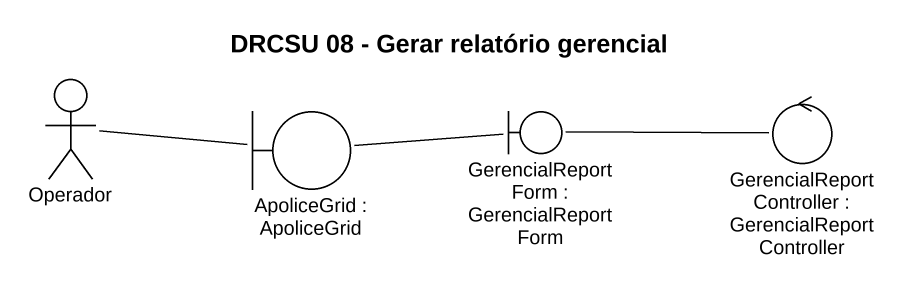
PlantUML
@startuml
title DRCSU 08 - Gerar relatório gerencial
actor Operador
boundary "ApoliceGrid : ApoliceGrid" as ApoliceGrid
boundary "GerencialReportForm : GerencialReportForm" as GerencialReportForm
control "GerencialReportController : GerencialReportController" as GerencialReportController
Operador -right- ApoliceGrid
ApoliceGrid -right- GerencialReportForm
GerencialReportForm -right- GerencialReportController
@enduml
